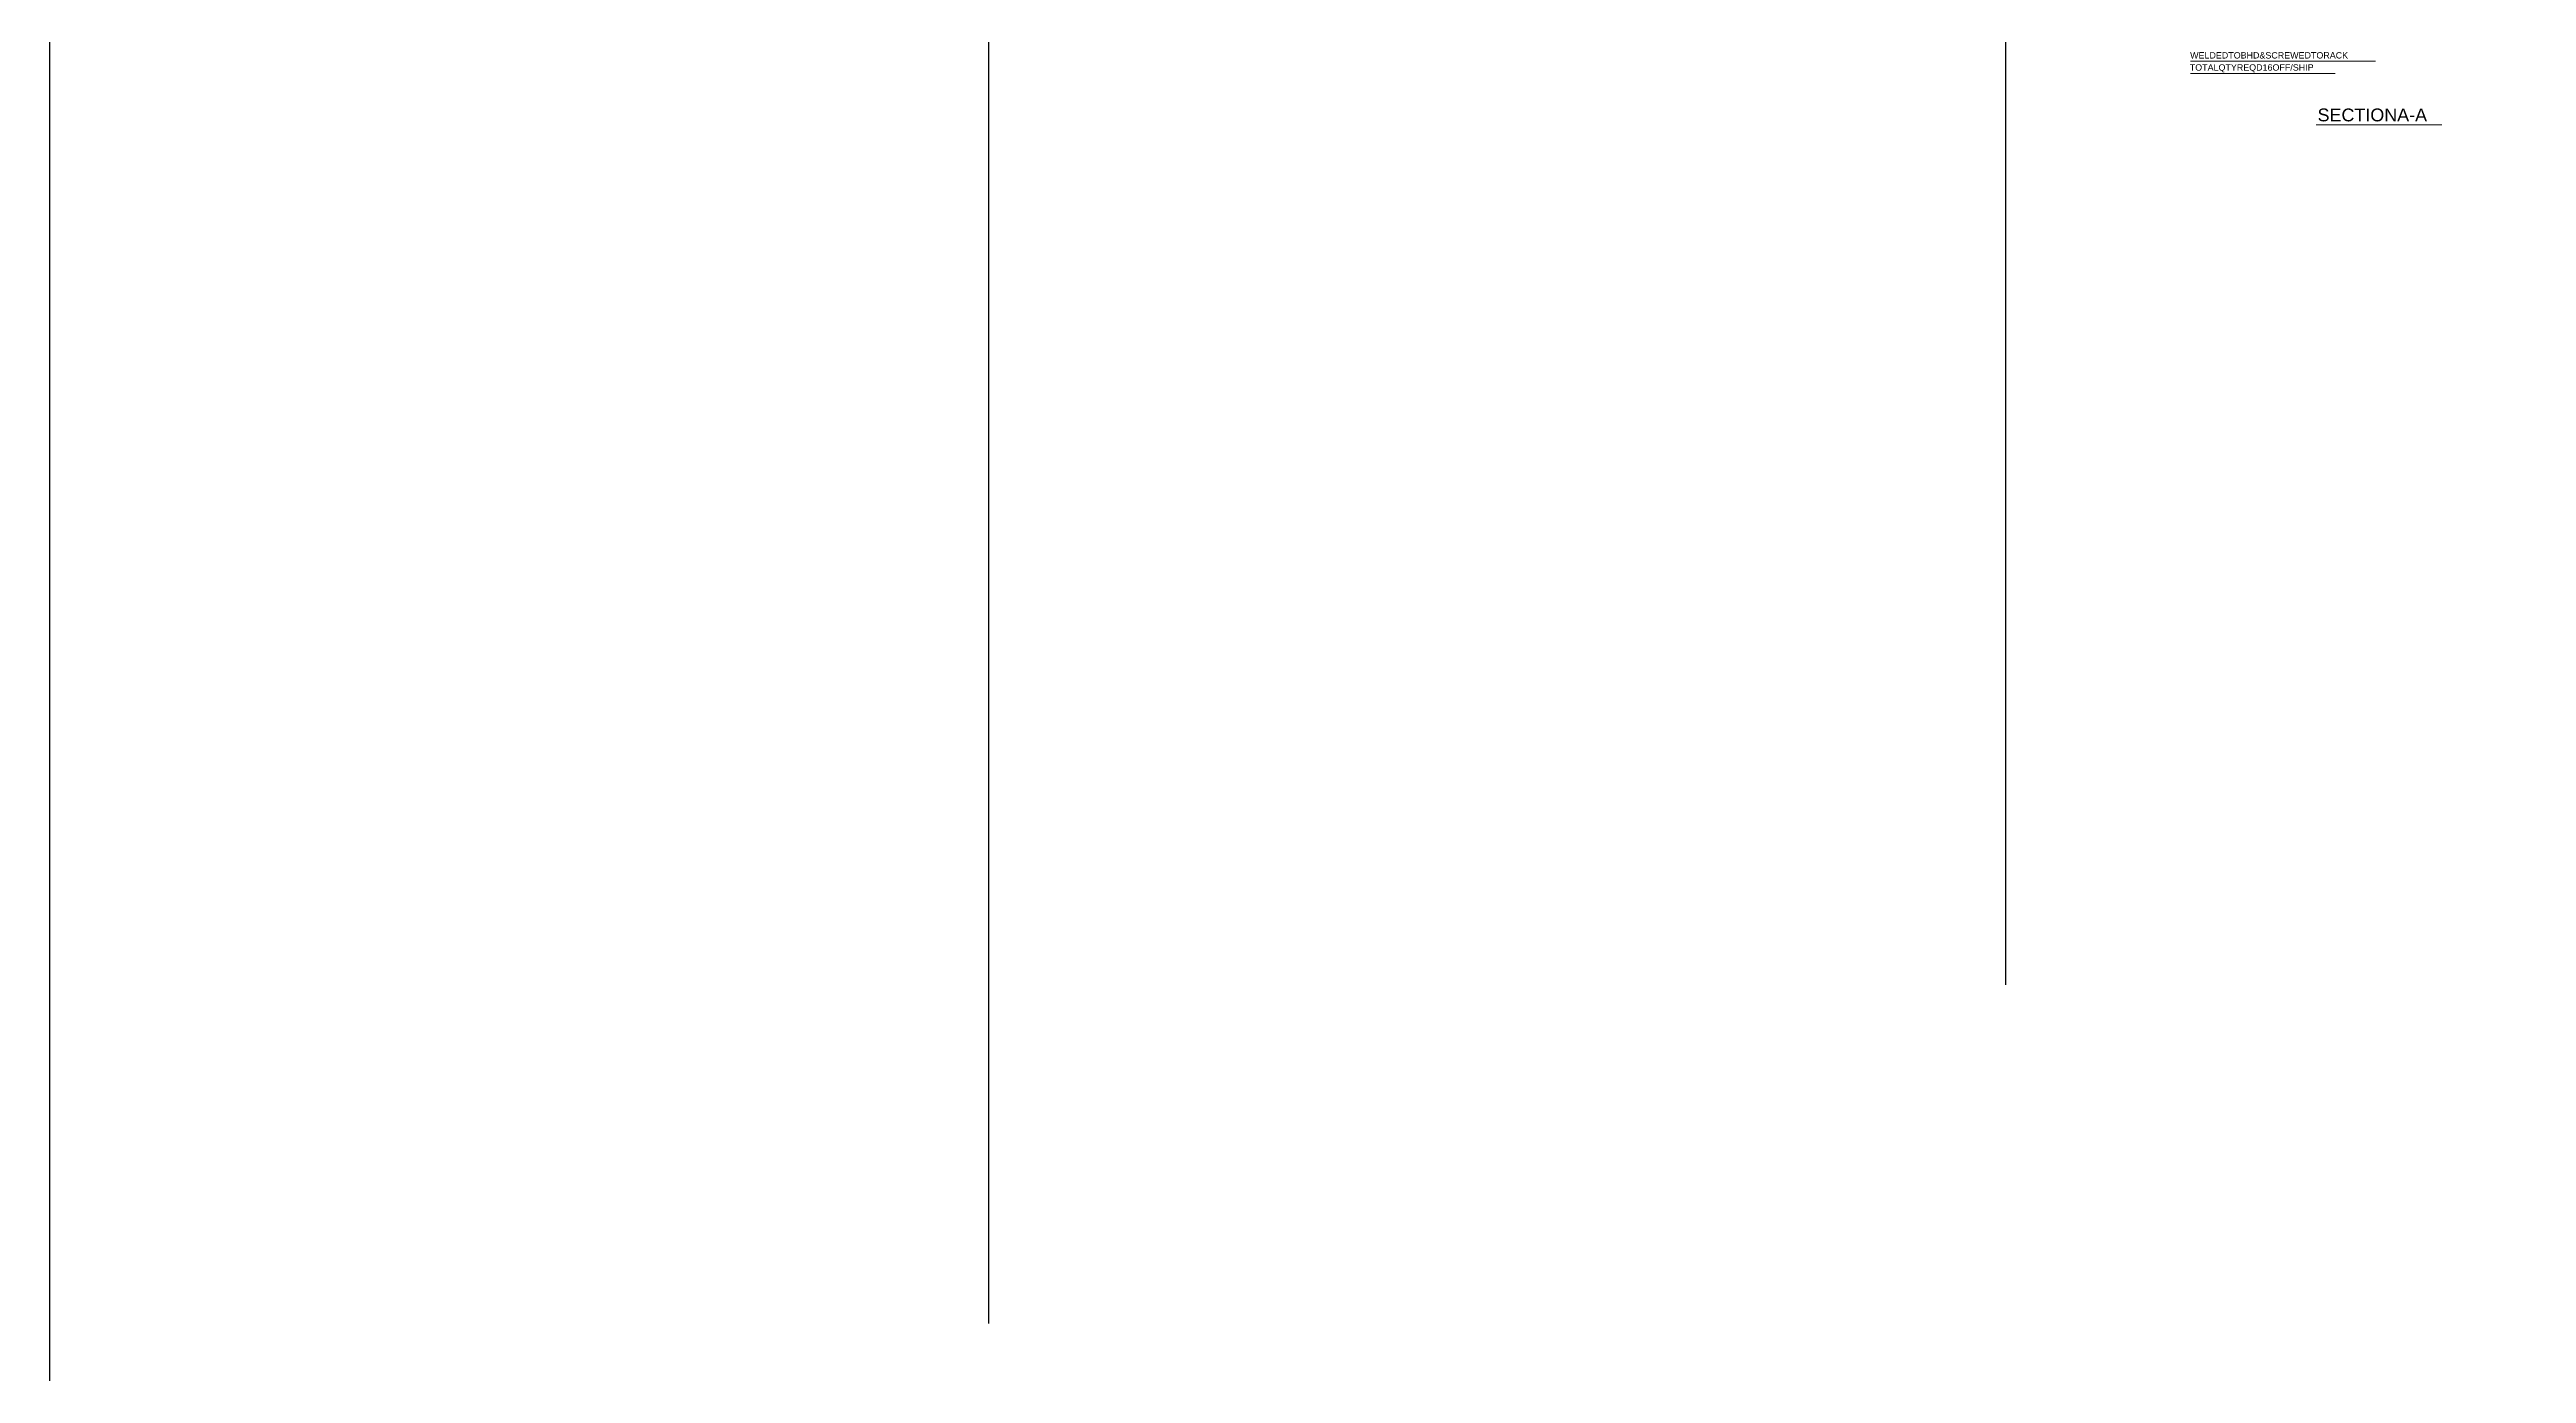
# Model space of a CAD drawing. Header units: millimetres. Extents: x -3009 to 55097, y -2803 to 5841.
# Drawn here: x 4320 to 7264, y 703 to 2276 of the extents above; entities that cross this region are included whole.
import ezdxf

# ---------------------------------------------------------------- set-up
doc = ezdxf.new("R2010")
doc.units = ezdxf.units.MM
doc.layers.add('PDF2_Geometry', color=7, linetype='Continuous')
doc.layers.add('PDF2_Text', color=7, linetype='Continuous')
doc.styles.add('PDF F1', font='arial.ttf')

msp = doc.modelspace()

# ---------------------------------------------------------------- linework, layer by layer
for p, q in [((4320.2, 4173.2), (4320.2, -1745.2)), ((5436.3, 3710.8), (5436.3, 762.1)), ((6645.2, 3320.4), (6645.2, 1164.9))]:
    msp.add_line(p, q)
at = {"layer": 'PDF2_Geometry', "lineweight": 13}
for points in [[(6865, 2262.6), (7085, 2262.6), (7083.8, 2262.6)], [(6865, 2247.7), (7036.9, 2247.7)], [(7014.5, 2186.6), (7163.9, 2186.6)]]:
    msp.add_lwpolyline(points, dxfattribs=at)

# ---------------------------------------------------------------- texts
at = {"layer": 'PDF2_Text', "attachment_point": 4, "style": 'PDF F1'}
for s, insert, char_height in [('WELDEDTOBHD&SCREWEDTORACK', (6864.6, 2269.3), 7.584), ('TOTALQTYREQD16OFF/SHIP', (6864.2, 2253.9), 7.584), ('SECTIONA-A', (7016.1, 2198.4), 15.24)]:
    msp.add_mtext(s, dxfattribs=dict(at, insert=insert, char_height=char_height))

doc.saveas('drawing.dxf')
